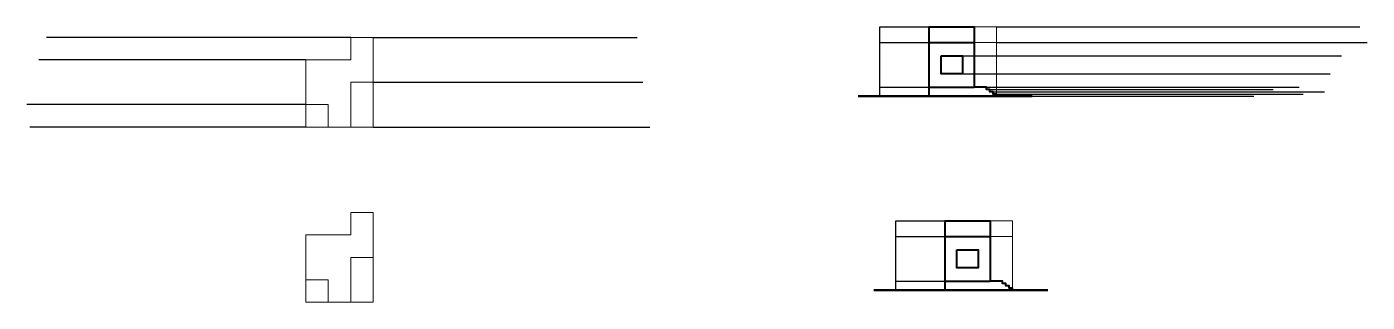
# Model space of a CAD drawing. Header units: inches. Extents: x 286 to 3870, y 500 to 1237.
import ezdxf

# ---------------------------------------------------------------- set-up
doc = ezdxf.new("R2010")
doc.units = ezdxf.units.IN
doc.header["$MEASUREMENT"] = 0
for name, color, linetype, lineweight in [('dim', 210, 'Continuous', 0), ('gr line', 70, 'Continuous', 50), ('Layer1', 170, 'Continuous', 40), ('Layer4', 140, 'Continuous', 25), ('Layer5', 130, 'Continuous', 15)]:
    doc.layers.add(name, color=color, linetype=linetype, lineweight=lineweight)
doc.layers.add('grid', color=7, linetype='Continuous')

msp = doc.modelspace()

# ---------------------------------------------------------------- linework, layer by layer
at = {"layer": 'dim'}
for p, q in [((1152.3, 1089.2), (1152.3, 969.2)), ((1152.3, 1089.2), (1212.3, 1089.2)), ((1152.3, 620.4), (1152.3, 500.4)), ((1152.3, 620.4), (1212.3, 620.4))]:
    msp.add_line(p, q, dxfattribs=at)
for points in [[(1212.3, 1149.2), (1212.3, 1209.2), (1152.3, 1209.2), (1152.3, 1149.2)], [(1152.3, 1149.2), (1032.3, 1149.2), (1032.3, 969.2), (1212.3, 969.2), (1212.3, 1149.2)], [(1212.3, 680.4), (1212.3, 740.4), (1152.3, 740.4), (1152.3, 680.4)], [(1152.3, 680.4), (1032.3, 680.4), (1032.3, 500.4), (1212.3, 500.4), (1212.3, 680.4)]]:
    msp.add_lwpolyline(points, dxfattribs=at)
for points in [[(1032.3, 969.2), (1092.3, 969.2), (1092.3, 1029.2), (1032.3, 1029.2)], [(1032.3, 500.4), (1092.3, 500.4), (1092.3, 560.4), (1032.3, 560.4)]]:
    msp.add_lwpolyline(points, close=True, dxfattribs=at)
at = {"layer": 'gr line'}
for p, q in [((2508.8, 1051.5), (2973.8, 1051.5)), ((2551.3, 532.3), (3016.3, 532.3))]:
    msp.add_line(p, q, dxfattribs=at)
at = {"layer": 'grid'}
for p, q in [((2879.1, 1237.5), (3850.5, 1237.5)), ((1152.3, 1209.2), (339.3, 1209.2)), ((1212.3, 1209.2), (1918.5, 1209.2)), ((2879.1, 1195.5), (3869.9, 1195.5)), ((1032.3, 1149.2), (318.9, 1149.2)), ((2787.6, 1159.5), (3801.5, 1159.5)), ((2787.6, 1111.5), (3770.9, 1111.5)), ((1212.3, 1089.2), (1933.5, 1089.2)), ((2852.1, 1075.5), (3687.7, 1075.5)), ((2861.1, 1069.5), (3618.3, 1069.5)), ((2870.1, 1063.5), (3755.5, 1063.5)), ((2879.1, 1057.5), (3699, 1057.5)), ((2973.8, 1051.5), (3567.2, 1051.5)), ((1032.3, 1029.2), (286.3, 1029.2)), ((1032.3, 969.2), (294.5, 969.2)), ((1212.3, 969.2), (1951.6, 969.2))]:
    msp.add_line(p, q, dxfattribs=at)
at = {"layer": 'Layer1'}
for p, q in [((2699.1, 1051.5), (2699.1, 1075.5)), ((2699.1, 1075.5), (2819.1, 1075.5)), ((2741.6, 532.3), (2741.6, 556.3)), ((2741.6, 556.3), (2861.6, 556.3))]:
    msp.add_line(p, q, dxfattribs=at)
for points in [[(2699.1, 1195.5), (2699.1, 1237.5), (2819.1, 1237.5), (2819.1, 1195.5)], [(2699.1, 1075.5), (2699.1, 1195.5), (2819.1, 1195.5), (2819.1, 1075.5)], [(2730.7, 1159.5), (2787.6, 1159.5), (2787.6, 1111.5), (2730.7, 1111.5), (2730.7, 1159.5)], [(2879.1, 1051.5), (2879.1, 1057.5), (2870.1, 1057.5), (2870.1, 1063.5), (2861.1, 1063.5), (2861.1, 1069.5), (2852.1, 1069.5), (2852.1, 1075.5), (2819.1, 1075.5)], [(2741.6, 676.3), (2741.6, 718.3), (2861.6, 718.3), (2861.6, 676.3)], [(2741.6, 556.3), (2741.6, 676.3), (2861.6, 676.3), (2861.6, 556.3)], [(2773.2, 640.3), (2830.1, 640.3), (2830.1, 592.3), (2773.2, 592.3), (2773.2, 640.3)], [(2921.6, 532.3), (2921.6, 538.3), (2912.6, 538.3), (2912.6, 544.3), (2903.6, 544.3), (2903.6, 550.3), (2894.6, 550.3), (2894.6, 556.3), (2861.6, 556.3)]]:
    msp.add_lwpolyline(points, dxfattribs=at)
at = {"layer": 'Layer4'}
for points in [[(2567.1, 1195.5), (2567.1, 1237.5), (2699.1, 1237.5)], [(2567.1, 1075.5), (2567.1, 1195.5), (2699.1, 1195.5)], [(2567.1, 1051.5), (2567.1, 1075.5), (2699.1, 1075.5)], [(2609.6, 676.3), (2609.6, 718.3), (2741.6, 718.3)], [(2609.6, 556.3), (2609.6, 676.3), (2741.6, 676.3)], [(2609.6, 532.3), (2609.6, 556.3), (2741.6, 556.3)]]:
    msp.add_lwpolyline(points, dxfattribs=at)
at = {"layer": 'Layer5'}
for points in [[(2879.1, 1195.5), (2879.1, 1237.5), (2819.1, 1237.5)], [(2879.1, 1057.5), (2879.1, 1195.5), (2819.1, 1195.5)], [(2921.6, 676.3), (2921.6, 718.3), (2861.6, 718.3)], [(2921.6, 538.3), (2921.6, 676.3), (2861.6, 676.3)]]:
    msp.add_lwpolyline(points, dxfattribs=at)

doc.saveas('drawing.dxf')
